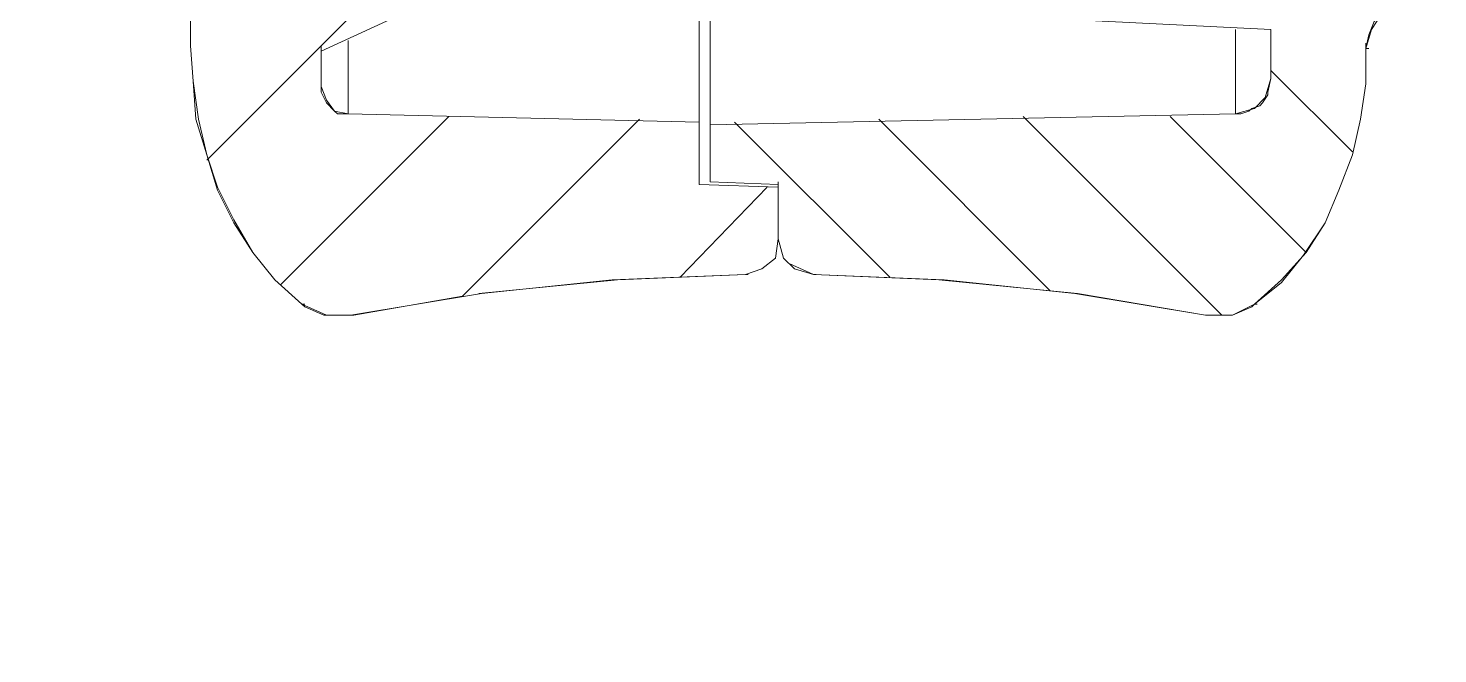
# Model space of a CAD drawing. Header units: centimetres. Extents: x -22.4 to 6.2, y -30.9 to -11.
# Drawn here: x -13.995 to -11.802, y -22.18 to -21.206 of the extents above; entities that cross this region are included whole.
import ezdxf

# ---------------------------------------------------------------- set-up
doc = ezdxf.new("R2010")
doc.units = ezdxf.units.CM
doc.header["$MEASUREMENT"] = 0
doc.layers.add('3', color=7, linetype='Continuous')
doc.layers.add('layer 1', color=7, linetype='Continuous')

msp = doc.modelspace()

# ---------------------------------------------------------------- linework, layer by layer
at = {"layer": '3', "color": 2, "lineweight": 9}
for points in [[(-13.71742, -21.41167), (-13.71742, -21.41167), (-13.20095, -20.89521), (-13.20095, -20.89521)], [(-12.06219, -21.27197), (-12.06219, -21.27197), (-11.93519, -21.39897), (-11.93519, -21.39897)], [(-13.60312, -21.60641), (-13.60312, -21.60641), (-13.34065, -21.34394), (-13.34065, -21.34394)], [(-13.31949, -21.62334), (-13.31949, -21.62334), (-13.04432, -21.34817), (-13.04432, -21.34817)], [(-12.89615, -21.35241), (-12.89615, -21.35241), (-12.65485, -21.59371), (-12.65485, -21.59371)], [(-12.67179, -21.34817), (-12.67179, -21.34817), (-12.40509, -21.61487), (-12.40509, -21.61487)], [(-12.44742, -21.34394), (-12.44742, -21.34394), (-12.13839, -21.65297), (-12.13839, -21.65297)], [(-12.21882, -21.34394), (-12.21882, -21.34394), (-12.00715, -21.55561), (-12.00715, -21.55561)], [(-12.98082, -21.59371), (-12.98082, -21.59371), (-12.84535, -21.45401), (-12.84535, -21.45401)]]:
    msp.add_open_spline(points, degree=3, dxfattribs=at)
at = {"layer": 'layer 1', "lineweight": 9}
for points, knots in [([(-21.92211, -30.90598), (-21.92211, -30.90598), (6.24226, -30.90598), (6.24226, -30.90598), (6.24226, -30.90598), (6.24226, -30.90598), (6.24226, -11.33528), (6.24226, -11.33528), (6.24226, -11.33528), (6.24226, -11.33528), (-21.92211, -11.33528), (-21.92211, -11.33528), (-21.92211, -11.33528), (-21.92211, -11.33528), (-21.92211, -30.90598), (-21.92211, -30.90598)], [0, 0, 0, 0, 0.2, 0.2, 0.2, 0.2, 0.4, 0.4, 0.4, 0.4, 0.6, 0.6, 0.6, 0.6, 1, 1, 1, 1]), ([(-13.74282, -12.91961), (-13.74282, -12.91961), (-13.74282, -21.23387), (-13.74282, -21.23387), (-13.74282, -21.23387), (-13.74282, -21.23387), (-13.74282, -20.26444), (-13.74282, -20.26444)], [0, 0, 0, 0, 0.3333333, 0.3333333, 0.3333333, 0.3333333, 1, 1, 1, 1]), ([(-13.53962, -21.29737), (-13.53962, -21.29737), (-13.53962, -21.24234), (-13.53962, -21.24234), (-13.53962, -21.24234), (-13.53962, -21.24234), (-13.10782, -21.04337), (-13.10782, -21.04337), (-13.10782, -21.04337), (-13.10782, -21.04337), (-13.10782, -21.03914), (-13.10782, -21.03914), (-13.10782, -21.03914), (-13.10782, -21.03914), (-12.77762, -21.03491), (-12.77762, -21.03491), (-12.77762, -21.03491), (-12.77762, -21.03491), (-12.77762, -20.89944), (-12.77762, -20.89944), (-12.77762, -20.89944), (-12.77762, -20.89944), (-13.59042, -20.89521), (-13.59042, -20.89521), (-13.59042, -20.89521), (-13.59042, -20.89521), (-13.59042, -20.69201), (-13.59042, -20.69201), (-13.59042, -20.69201), (-13.59042, -20.69201), (-12.77762, -20.68354), (-12.77762, -20.68354), (-12.77762, -20.68354), (-12.77762, -20.68354), (-12.77762, -20.55231), (-12.77762, -20.55231), (-12.77762, -20.55231), (-12.77762, -20.55231), (-13.10782, -20.54807), (-13.10782, -20.54807), (-13.10782, -20.54807), (-13.10782, -20.54807), (-13.10782, -20.54384), (-13.10782, -20.54384), (-13.10782, -20.54384), (-13.10782, -20.54384), (-13.43802, -20.38721), (-13.43802, -20.38721), (-13.43802, -20.38721), (-13.43802, -20.38721), (-13.42955, -20.32794), (-13.42955, -20.32794), (-13.42955, -20.32794), (-13.42955, -20.32794), (-13.42532, -20.26444), (-13.42532, -20.26444), (-13.42532, -20.26444), (-13.42532, -20.26444), (-13.42532, -19.54901), (-13.42532, -19.54901), (-13.42532, -19.54901), (-13.42532, -19.54901), (-13.73435, -19.54901), (-13.73435, -19.54901), (-13.73435, -19.54901), (-13.73435, -19.54901), (-13.73435, -20.26444), (-13.73435, -20.26444), (-13.73435, -20.26444), (-13.73435, -20.26444), (-13.74282, -20.47187), (-13.74282, -20.47187), (-13.74282, -20.47187), (-13.74282, -20.47187), (-13.74282, -21.23387), (-13.74282, -21.23387), (-13.74282, -21.23387), (-13.74282, -21.23387), (-13.73859, -21.28891), (-13.73859, -21.28891), (-13.73859, -21.28891), (-13.73859, -21.28891), (-13.73012, -21.34817), (-13.73012, -21.34817), (-13.73012, -21.34817), (-13.73012, -21.34817), (-13.71742, -21.40321), (-13.71742, -21.40321), (-13.71742, -21.40321), (-13.71742, -21.40321), (-13.70049, -21.45401), (-13.70049, -21.45401), (-13.70049, -21.45401), (-13.70049, -21.45401), (-13.67509, -21.50481), (-13.67509, -21.50481), (-13.67509, -21.50481), (-13.67509, -21.50481), (-13.64545, -21.55561), (-13.64545, -21.55561), (-13.64545, -21.55561), (-13.64545, -21.55561), (-13.61159, -21.59794), (-13.61159, -21.59794), (-13.61159, -21.59794), (-13.61159, -21.59794), (-13.56925, -21.63604), (-13.56925, -21.63604), (-13.56925, -21.63604), (-13.56925, -21.63604), (-13.53115, -21.65297), (-13.53115, -21.65297), (-13.53115, -21.65297), (-13.53115, -21.65297), (-13.49305, -21.65297), (-13.49305, -21.65297)], [0, 0, 0, 0, 0.0333333, 0.0333333, 0.0333333, 0.0333333, 0.0666667, 0.0666667, 0.0666667, 0.0666667, 0.1, 0.1, 0.1, 0.1, 0.1333333, 0.1333333, 0.1333333, 0.1333333, 0.1666667, 0.1666667, 0.1666667, 0.1666667, 0.2, 0.2, 0.2, 0.2, 0.2333333, 0.2333333, 0.2333333, 0.2333333, 0.2666667, 0.2666667, 0.2666667, 0.2666667, 0.3, 0.3, 0.3, 0.3, 0.3333333, 0.3333333, 0.3333333, 0.3333333, 0.3666667, 0.3666667, 0.3666667, 0.3666667, 0.4, 0.4, 0.4, 0.4, 0.4333333, 0.4333333, 0.4333333, 0.4333333, 0.4666667, 0.4666667, 0.4666667, 0.4666667, 0.5, 0.5, 0.5, 0.5, 0.5333333, 0.5333333, 0.5333333, 0.5333333, 0.5666667, 0.5666667, 0.5666667, 0.5666667, 0.6, 0.6, 0.6, 0.6, 0.6333333, 0.6333333, 0.6333333, 0.6333333, 0.6666667, 0.6666667, 0.6666667, 0.6666667, 0.7, 0.7, 0.7, 0.7, 0.7333333, 0.7333333, 0.7333333, 0.7333333, 0.7666667, 0.7666667, 0.7666667, 0.7666667, 0.8, 0.8, 0.8, 0.8, 0.8333333, 0.8333333, 0.8333333, 0.8333333, 0.8666667, 0.8666667, 0.8666667, 0.8666667, 0.9, 0.9, 0.9, 0.9, 0.9333333, 0.9333333, 0.9333333, 0.9333333, 1, 1, 1, 1]), ([(-12.16379, -21.65297), (-12.16379, -21.65297), (-12.12145, -21.65297), (-12.12145, -21.65297), (-12.12145, -21.65297), (-12.12145, -21.65297), (-12.08759, -21.63604), (-12.08759, -21.63604), (-12.08759, -21.63604), (-12.08759, -21.63604), (-12.04525, -21.59794), (-12.04525, -21.59794), (-12.04525, -21.59794), (-12.04525, -21.59794), (-12.00715, -21.55561), (-12.00715, -21.55561), (-12.00715, -21.55561), (-12.00715, -21.55561), (-11.97752, -21.50904), (-11.97752, -21.50904), (-11.97752, -21.50904), (-11.97752, -21.50904), (-11.95635, -21.45824), (-11.95635, -21.45824), (-11.95635, -21.45824), (-11.95635, -21.45824), (-11.93519, -21.40321), (-11.93519, -21.40321), (-11.93519, -21.40321), (-11.93519, -21.40321), (-11.92249, -21.34817), (-11.92249, -21.34817), (-11.92249, -21.34817), (-11.92249, -21.34817), (-11.91402, -21.29314), (-11.91402, -21.29314), (-11.91402, -21.29314), (-11.91402, -21.29314), (-11.91402, -21.23811), (-11.91402, -21.23811), (-11.91402, -21.23811), (-11.91402, -21.23811), (-11.90979, -21.21694), (-11.90979, -21.21694), (-11.90979, -21.21694), (-11.90979, -21.21694), (-11.90132, -21.19577), (-11.90132, -21.19577), (-11.90132, -21.19577), (-11.90132, -21.19577), (-11.88439, -21.17884), (-11.88439, -21.17884), (-11.88439, -21.17884), (-11.88439, -21.17884), (-11.86745, -21.16614), (-11.86745, -21.16614), (-11.86745, -21.16614), (-11.86745, -21.16614), (-11.85052, -21.15344), (-11.85052, -21.15344), (-11.85052, -21.15344), (-11.85052, -21.15344), (-11.84629, -21.13651), (-11.84629, -21.13651), (-11.84629, -21.13651), (-11.84629, -21.13651), (-11.84629, -21.12381), (-11.84629, -21.12381)], [0, 0, 0, 0, 0.0555556, 0.0555556, 0.0555556, 0.0555556, 0.1111111, 0.1111111, 0.1111111, 0.1111111, 0.1666667, 0.1666667, 0.1666667, 0.1666667, 0.2222222, 0.2222222, 0.2222222, 0.2222222, 0.2777778, 0.2777778, 0.2777778, 0.2777778, 0.3333333, 0.3333333, 0.3333333, 0.3333333, 0.3888889, 0.3888889, 0.3888889, 0.3888889, 0.4444444, 0.4444444, 0.4444444, 0.4444444, 0.5, 0.5, 0.5, 0.5, 0.5555556, 0.5555556, 0.5555556, 0.5555556, 0.6111111, 0.6111111, 0.6111111, 0.6111111, 0.6666667, 0.6666667, 0.6666667, 0.6666667, 0.7222222, 0.7222222, 0.7222222, 0.7222222, 0.7777778, 0.7777778, 0.7777778, 0.7777778, 0.8333333, 0.8333333, 0.8333333, 0.8333333, 0.8888889, 0.8888889, 0.8888889, 0.8888889, 1, 1, 1, 1]), ([(-12.82842, -21.17037), (-12.82842, -21.17037), (-12.06219, -21.20847), (-12.06219, -21.20847), (-12.06219, -21.20847), (-12.06219, -21.20847), (-12.06219, -21.28467), (-12.06219, -21.28467)], [0, 0, 0, 0, 0.3333333, 0.3333333, 0.3333333, 0.3333333, 1, 1, 1, 1]), ([(-11.86745, -21.16614), (-11.86745, -21.16614), (-11.88862, -21.18307), (-11.88862, -21.18307), (-11.88862, -21.18307), (-11.88862, -21.18307), (-11.90555, -21.20847), (-11.90555, -21.20847), (-11.90555, -21.20847), (-11.90555, -21.20847), (-11.91402, -21.23811), (-11.91402, -21.23811)], [0, 0, 0, 0, 0.25, 0.25, 0.25, 0.25, 0.5, 0.5, 0.5, 0.5, 1, 1, 1, 1]), ([(-13.74282, -21.23387), (-13.74282, -21.23387), (-13.73859, -21.28891), (-13.73859, -21.28891), (-13.73859, -21.28891), (-13.73859, -21.28891), (-13.73435, -21.34817), (-13.73435, -21.34817), (-13.73435, -21.34817), (-13.73435, -21.34817), (-13.71742, -21.40321), (-13.71742, -21.40321), (-13.71742, -21.40321), (-13.71742, -21.40321), (-13.70049, -21.45824), (-13.70049, -21.45824), (-13.70049, -21.45824), (-13.70049, -21.45824), (-13.67509, -21.50904), (-13.67509, -21.50904), (-13.67509, -21.50904), (-13.67509, -21.50904), (-13.64545, -21.55561), (-13.64545, -21.55561), (-13.64545, -21.55561), (-13.64545, -21.55561), (-13.61159, -21.59794), (-13.61159, -21.59794), (-13.61159, -21.59794), (-13.61159, -21.59794), (-13.56925, -21.63604), (-13.56925, -21.63604)], [0, 0, 0, 0, 0.1111111, 0.1111111, 0.1111111, 0.1111111, 0.2222222, 0.2222222, 0.2222222, 0.2222222, 0.3333333, 0.3333333, 0.3333333, 0.3333333, 0.4444444, 0.4444444, 0.4444444, 0.4444444, 0.5555556, 0.5555556, 0.5555556, 0.5555556, 0.6666667, 0.6666667, 0.6666667, 0.6666667, 0.7777778, 0.7777778, 0.7777778, 0.7777778, 1, 1, 1, 1]), ([(-12.08759, -21.63604), (-12.08759, -21.63604), (-12.04525, -21.60217), (-12.04525, -21.60217), (-12.04525, -21.60217), (-12.04525, -21.60217), (-12.01139, -21.55984), (-12.01139, -21.55984), (-12.01139, -21.55984), (-12.01139, -21.55984), (-11.97752, -21.50904), (-11.97752, -21.50904), (-11.97752, -21.50904), (-11.97752, -21.50904), (-11.95635, -21.45824), (-11.95635, -21.45824), (-11.95635, -21.45824), (-11.95635, -21.45824), (-11.93519, -21.40321), (-11.93519, -21.40321), (-11.93519, -21.40321), (-11.93519, -21.40321), (-11.92249, -21.34817), (-11.92249, -21.34817), (-11.92249, -21.34817), (-11.92249, -21.34817), (-11.91402, -21.29314), (-11.91402, -21.29314), (-11.91402, -21.29314), (-11.91402, -21.29314), (-11.91402, -21.23811), (-11.91402, -21.23811)], [0, 0, 0, 0, 0.1111111, 0.1111111, 0.1111111, 0.1111111, 0.2222222, 0.2222222, 0.2222222, 0.2222222, 0.3333333, 0.3333333, 0.3333333, 0.3333333, 0.4444444, 0.4444444, 0.4444444, 0.4444444, 0.5555556, 0.5555556, 0.5555556, 0.5555556, 0.6666667, 0.6666667, 0.6666667, 0.6666667, 0.7777778, 0.7777778, 0.7777778, 0.7777778, 1, 1, 1, 1]), ([(-12.10875, -21.33971), (-12.10875, -21.33971), (-12.11722, -21.33971), (-12.11722, -21.33971), (-12.11722, -21.33971), (-12.11722, -21.33971), (-12.08759, -21.33124), (-12.08759, -21.33124), (-12.08759, -21.33124), (-12.08759, -21.33124), (-12.07065, -21.31431), (-12.07065, -21.31431), (-12.07065, -21.31431), (-12.07065, -21.31431), (-12.06219, -21.28467), (-12.06219, -21.28467)], [0, 0, 0, 0, 0.2, 0.2, 0.2, 0.2, 0.4, 0.4, 0.4, 0.4, 0.6, 0.6, 0.6, 0.6, 1, 1, 1, 1]), ([(-12.11722, -21.33971), (-12.11722, -21.33971), (-12.08759, -21.33124), (-12.08759, -21.33124), (-12.08759, -21.33124), (-12.08759, -21.33124), (-12.07065, -21.31431), (-12.07065, -21.31431), (-12.07065, -21.31431), (-12.07065, -21.31431), (-12.06219, -21.28467), (-12.06219, -21.28467)], [0, 0, 0, 0, 0.25, 0.25, 0.25, 0.25, 0.5, 0.5, 0.5, 0.5, 1, 1, 1, 1]), ([(-13.53962, -21.30584), (-13.53962, -21.30584), (-13.53962, -21.29737), (-13.53962, -21.29737), (-13.53962, -21.29737), (-13.53962, -21.29737), (-13.53115, -21.31854), (-13.53115, -21.31854), (-13.53115, -21.31854), (-13.53115, -21.31854), (-13.51845, -21.33547), (-13.51845, -21.33547), (-13.51845, -21.33547), (-13.51845, -21.33547), (-13.49729, -21.33971), (-13.49729, -21.33971)], [0, 0, 0, 0, 0.2, 0.2, 0.2, 0.2, 0.4, 0.4, 0.4, 0.4, 0.6, 0.6, 0.6, 0.6, 1, 1, 1, 1]), ([(-13.53962, -21.29737), (-13.53962, -21.29737), (-13.53115, -21.31854), (-13.53115, -21.31854), (-13.53115, -21.31854), (-13.53115, -21.31854), (-13.51845, -21.33547), (-13.51845, -21.33547), (-13.51845, -21.33547), (-13.51845, -21.33547), (-13.49729, -21.33971), (-13.49729, -21.33971)], [0, 0, 0, 0, 0.25, 0.25, 0.25, 0.25, 0.5, 0.5, 0.5, 0.5, 1, 1, 1, 1]), ([(-12.82842, -21.45401), (-12.82842, -21.45401), (-12.95119, -21.44977), (-12.95119, -21.44977), (-12.95119, -21.44977), (-12.95119, -21.44977), (-12.95119, -21.35241), (-12.95119, -21.35241), (-12.95119, -21.35241), (-12.95119, -21.35241), (-13.49729, -21.33971), (-13.49729, -21.33971)], [0, 0, 0, 0, 0.25, 0.25, 0.25, 0.25, 0.5, 0.5, 0.5, 0.5, 1, 1, 1, 1]), ([(-12.11722, -21.33971), (-12.11722, -21.33971), (-12.93425, -21.35664), (-12.93425, -21.35664), (-12.93425, -21.35664), (-12.93425, -21.35664), (-12.93425, -21.44554), (-12.93425, -21.44554), (-12.93425, -21.44554), (-12.93425, -21.44554), (-12.82842, -21.44977), (-12.82842, -21.44977), (-12.82842, -21.44977), (-12.82842, -21.44977), (-12.82842, -21.53444), (-12.82842, -21.53444), (-12.82842, -21.53444), (-12.82842, -21.53444), (-12.81995, -21.56407), (-12.81995, -21.56407), (-12.81995, -21.56407), (-12.81995, -21.56407), (-12.80302, -21.58101), (-12.80302, -21.58101), (-12.80302, -21.58101), (-12.80302, -21.58101), (-12.77339, -21.58947), (-12.77339, -21.58947)], [0, 0, 0, 0, 0.125, 0.125, 0.125, 0.125, 0.25, 0.25, 0.25, 0.25, 0.375, 0.375, 0.375, 0.375, 0.5, 0.5, 0.5, 0.5, 0.625, 0.625, 0.625, 0.625, 0.75, 0.75, 0.75, 0.75, 1, 1, 1, 1]), ([(-12.93425, -21.44554), (-12.93425, -21.44554), (-12.82842, -21.44977), (-12.82842, -21.44977), (-12.82842, -21.44977), (-12.82842, -21.44977), (-12.93425, -21.44554), (-12.93425, -21.44554)], [0, 0, 0, 0, 0.3333333, 0.3333333, 0.3333333, 0.3333333, 1, 1, 1, 1]), ([(-12.87922, -21.58947), (-12.87922, -21.58947), (-12.85382, -21.58101), (-12.85382, -21.58101), (-12.85382, -21.58101), (-12.85382, -21.58101), (-12.83265, -21.56407), (-12.83265, -21.56407), (-12.83265, -21.56407), (-12.83265, -21.56407), (-12.82842, -21.53444), (-12.82842, -21.53444), (-12.82842, -21.53444), (-12.82842, -21.53444), (-12.82842, -21.45401), (-12.82842, -21.45401)], [0, 0, 0, 0, 0.2, 0.2, 0.2, 0.2, 0.4, 0.4, 0.4, 0.4, 0.6, 0.6, 0.6, 0.6, 1, 1, 1, 1]), ([(-12.87922, -21.58947), (-12.87922, -21.58947), (-12.85382, -21.58101), (-12.85382, -21.58101), (-12.85382, -21.58101), (-12.85382, -21.58101), (-12.83265, -21.56407), (-12.83265, -21.56407), (-12.83265, -21.56407), (-12.83265, -21.56407), (-12.82842, -21.53444), (-12.82842, -21.53444), (-12.82842, -21.53444), (-12.82842, -21.53444), (-12.81995, -21.56407), (-12.81995, -21.56407), (-12.81995, -21.56407), (-12.81995, -21.56407), (-12.80302, -21.58101), (-12.80302, -21.58101), (-12.80302, -21.58101), (-12.80302, -21.58101), (-12.77339, -21.58947), (-12.77339, -21.58947)], [0, 0, 0, 0, 0.1428571, 0.1428571, 0.1428571, 0.1428571, 0.2857143, 0.2857143, 0.2857143, 0.2857143, 0.4285714, 0.4285714, 0.4285714, 0.4285714, 0.5714286, 0.5714286, 0.5714286, 0.5714286, 0.7142857, 0.7142857, 0.7142857, 0.7142857, 1, 1, 1, 1]), ([(-12.87922, -21.58947), (-12.87922, -21.58947), (-12.85382, -21.58101), (-12.85382, -21.58101), (-12.85382, -21.58101), (-12.85382, -21.58101), (-12.83265, -21.56407), (-12.83265, -21.56407), (-12.83265, -21.56407), (-12.83265, -21.56407), (-12.82842, -21.53444), (-12.82842, -21.53444)], [0, 0, 0, 0, 0.25, 0.25, 0.25, 0.25, 0.5, 0.5, 0.5, 0.5, 1, 1, 1, 1]), ([(-12.87922, -21.58947), (-12.87922, -21.58947), (-13.08665, -21.59794), (-13.08665, -21.59794), (-13.08665, -21.59794), (-13.08665, -21.59794), (-13.28985, -21.61911), (-13.28985, -21.61911), (-13.28985, -21.61911), (-13.28985, -21.61911), (-13.49305, -21.65297), (-13.49305, -21.65297)], [0, 0, 0, 0, 0.25, 0.25, 0.25, 0.25, 0.5, 0.5, 0.5, 0.5, 1, 1, 1, 1]), ([(-12.87922, -21.58947), (-12.87922, -21.58947), (-13.08665, -21.59794), (-13.08665, -21.59794), (-13.08665, -21.59794), (-13.08665, -21.59794), (-13.28985, -21.61911), (-13.28985, -21.61911), (-13.28985, -21.61911), (-13.28985, -21.61911), (-13.49305, -21.65297), (-13.49305, -21.65297)], [0, 0, 0, 0, 0.25, 0.25, 0.25, 0.25, 0.5, 0.5, 0.5, 0.5, 1, 1, 1, 1]), ([(-12.87922, -21.58947), (-12.87922, -21.58947), (-13.07819, -21.59794), (-13.07819, -21.59794), (-13.07819, -21.59794), (-13.07819, -21.59794), (-13.29409, -21.61911), (-13.29409, -21.61911)], [0, 0, 0, 0, 0.3333333, 0.3333333, 0.3333333, 0.3333333, 1, 1, 1, 1]), ([(-12.16379, -21.65297), (-12.16379, -21.65297), (-12.36699, -21.61911), (-12.36699, -21.61911), (-12.36699, -21.61911), (-12.36699, -21.61911), (-12.57019, -21.59794), (-12.57019, -21.59794), (-12.57019, -21.59794), (-12.57019, -21.59794), (-12.77339, -21.58947), (-12.77339, -21.58947)], [0, 0, 0, 0, 0.25, 0.25, 0.25, 0.25, 0.5, 0.5, 0.5, 0.5, 1, 1, 1, 1]), ([(-12.36275, -21.61911), (-12.36275, -21.61911), (-12.57865, -21.59794), (-12.57865, -21.59794), (-12.57865, -21.59794), (-12.57865, -21.59794), (-12.77339, -21.58947), (-12.77339, -21.58947)], [0, 0, 0, 0, 0.3333333, 0.3333333, 0.3333333, 0.3333333, 1, 1, 1, 1]), ([(-12.16379, -21.65297), (-12.16379, -21.65297), (-12.36699, -21.61911), (-12.36699, -21.61911), (-12.36699, -21.61911), (-12.36699, -21.61911), (-12.57019, -21.59794), (-12.57019, -21.59794), (-12.57019, -21.59794), (-12.57019, -21.59794), (-12.77339, -21.58947), (-12.77339, -21.58947)], [0, 0, 0, 0, 0.25, 0.25, 0.25, 0.25, 0.5, 0.5, 0.5, 0.5, 1, 1, 1, 1]), ([(-12.36275, -21.61911), (-12.36275, -21.61911), (-12.16379, -21.65297), (-12.16379, -21.65297), (-12.16379, -21.65297), (-12.16379, -21.65297), (-12.15532, -21.65297), (-12.15532, -21.65297)], [0, 0, 0, 0, 0.3333333, 0.3333333, 0.3333333, 0.3333333, 1, 1, 1, 1]), ([(-13.56925, -21.63604), (-13.56925, -21.63604), (-13.53115, -21.65297), (-13.53115, -21.65297), (-13.53115, -21.65297), (-13.53115, -21.65297), (-13.49305, -21.65297), (-13.49305, -21.65297)], [0, 0, 0, 0, 0.3333333, 0.3333333, 0.3333333, 0.3333333, 1, 1, 1, 1]), ([(-13.56925, -21.63604), (-13.56925, -21.63604), (-13.53115, -21.65297), (-13.53115, -21.65297), (-13.53115, -21.65297), (-13.53115, -21.65297), (-13.49305, -21.65297), (-13.49305, -21.65297)], [0, 0, 0, 0, 0.3333333, 0.3333333, 0.3333333, 0.3333333, 1, 1, 1, 1]), ([(-12.16379, -21.65297), (-12.16379, -21.65297), (-12.12145, -21.65297), (-12.12145, -21.65297), (-12.12145, -21.65297), (-12.12145, -21.65297), (-12.08759, -21.63604), (-12.08759, -21.63604)], [0, 0, 0, 0, 0.3333333, 0.3333333, 0.3333333, 0.3333333, 1, 1, 1, 1]), ([(-12.16379, -21.65297), (-12.16379, -21.65297), (-12.12145, -21.65297), (-12.12145, -21.65297), (-12.12145, -21.65297), (-12.12145, -21.65297), (-12.08759, -21.63604), (-12.08759, -21.63604)], [0, 0, 0, 0, 0.3333333, 0.3333333, 0.3333333, 0.3333333, 1, 1, 1, 1]), ([(-12.12145, -21.65297), (-12.12145, -21.65297), (-12.09182, -21.64027), (-12.09182, -21.64027), (-12.09182, -21.64027), (-12.09182, -21.64027), (-12.08759, -21.63604), (-12.08759, -21.63604)], [0, 0, 0, 0, 0.3333333, 0.3333333, 0.3333333, 0.3333333, 1, 1, 1, 1]), ([(-13.53539, -21.65297), (-13.53539, -21.65297), (-13.50152, -21.65297), (-13.50152, -21.65297), (-13.50152, -21.65297), (-13.50152, -21.65297), (-13.48882, -21.65297), (-13.48882, -21.65297)], [0, 0, 0, 0, 0.3333333, 0.3333333, 0.3333333, 0.3333333, 1, 1, 1, 1])]:
    msp.add_open_spline(points, degree=3, knots=knots, dxfattribs=at)
for points in [[(-13.53962, -21.24234), (-13.53962, -21.24234), (-13.10782, -21.04337), (-13.10782, -21.04337)], [(-12.95119, -21.44977), (-12.95119, -21.44977), (-12.95119, -21.03491), (-12.95119, -21.03491)], [(-12.93425, -21.44554), (-12.93425, -21.44554), (-12.93425, -21.03491), (-12.93425, -21.03491)], [(-12.06219, -21.20847), (-12.06219, -21.20847), (-12.82842, -21.17037), (-12.82842, -21.17037)], [(-13.49729, -21.33971), (-13.49729, -21.33971), (-13.49729, -21.22541), (-13.49729, -21.22541)], [(-12.11722, -21.20847), (-12.11722, -21.20847), (-12.11722, -21.33971), (-12.11722, -21.33971)], [(-12.06219, -21.20847), (-12.06219, -21.20847), (-12.06219, -21.28467), (-12.06219, -21.28467)], [(-13.53962, -21.29737), (-13.53962, -21.29737), (-13.53962, -21.23387), (-13.53962, -21.23387)], [(-11.91402, -21.23811), (-11.91402, -21.23811), (-11.91402, -21.22964), (-11.91402, -21.22964)], [(-11.91402, -21.23811), (-11.91402, -21.23811), (-11.90979, -21.23811), (-11.90979, -21.23811)], [(-12.06642, -21.30584), (-12.06642, -21.30584), (-12.06219, -21.28467), (-12.06219, -21.28467)], [(-13.53962, -21.30584), (-13.53962, -21.30584), (-13.53539, -21.31431), (-13.53539, -21.31431)], [(-13.53539, -21.31431), (-13.53539, -21.31431), (-13.53115, -21.32277), (-13.53115, -21.32277)], [(-12.07489, -21.32277), (-12.07489, -21.32277), (-12.06642, -21.31007), (-12.06642, -21.31007)], [(-12.06642, -21.31007), (-12.06642, -21.31007), (-12.06642, -21.30584), (-12.06642, -21.30584)], [(-13.53115, -21.32277), (-13.53115, -21.32277), (-13.51845, -21.33547), (-13.51845, -21.33547)], [(-13.51845, -21.33547), (-13.51845, -21.33547), (-13.51422, -21.33971), (-13.51422, -21.33971)], [(-12.10875, -21.33971), (-12.10875, -21.33971), (-12.09605, -21.33547), (-12.09605, -21.33547)], [(-12.09605, -21.33547), (-12.09605, -21.33547), (-12.09182, -21.33124), (-12.09182, -21.33124)], [(-12.09182, -21.33124), (-12.09182, -21.33124), (-12.07912, -21.32701), (-12.07912, -21.32701)], [(-12.07912, -21.32701), (-12.07912, -21.32701), (-12.07489, -21.32277), (-12.07489, -21.32277)], [(-13.51422, -21.33971), (-13.51422, -21.33971), (-13.50152, -21.33971), (-13.50152, -21.33971)], [(-13.50152, -21.33971), (-13.50152, -21.33971), (-13.49729, -21.33971), (-13.49729, -21.33971)], [(-12.95119, -21.35241), (-12.95119, -21.35241), (-13.49729, -21.33971), (-13.49729, -21.33971)], [(-12.11722, -21.33971), (-12.11722, -21.33971), (-12.93425, -21.35664), (-12.93425, -21.35664)], [(-12.82842, -21.53444), (-12.82842, -21.53444), (-12.82842, -21.44554), (-12.82842, -21.44554)], [(-12.82842, -21.45401), (-12.82842, -21.45401), (-12.95119, -21.44977), (-12.95119, -21.44977)], [(-12.81149, -21.57254), (-12.81149, -21.57254), (-12.77339, -21.58947), (-12.77339, -21.58947)], [(-12.87922, -21.58947), (-12.87922, -21.58947), (-12.87499, -21.58947), (-12.87499, -21.58947)], [(-12.77339, -21.58947), (-12.77339, -21.58947), (-12.76915, -21.58947), (-12.76915, -21.58947)], [(-13.56925, -21.63604), (-13.56925, -21.63604), (-13.56502, -21.63604), (-13.56502, -21.63604)], [(-13.56925, -21.63604), (-13.56925, -21.63604), (-13.56502, -21.63604), (-13.56502, -21.63604)], [(-13.56925, -21.63604), (-13.56925, -21.63604), (-13.56502, -21.64027), (-13.56502, -21.64027)], [(-13.56502, -21.64027), (-13.56502, -21.64027), (-13.53539, -21.65297), (-13.53539, -21.65297)], [(-13.48882, -21.65297), (-13.48882, -21.65297), (-13.31949, -21.62334), (-13.31949, -21.62334)], [(-12.08759, -21.63604), (-12.08759, -21.63604), (-12.08335, -21.63604), (-12.08335, -21.63604)], [(-12.08759, -21.63604), (-12.08759, -21.63604), (-12.08335, -21.63604), (-12.08335, -21.63604)], [(-12.08759, -21.63604), (-12.08759, -21.63604), (-12.08335, -21.63604), (-12.08335, -21.63604)], [(-13.48882, -21.65297), (-13.48882, -21.65297), (-13.49305, -21.65297), (-13.49305, -21.65297)], [(-13.49305, -21.65297), (-13.49305, -21.65297), (-13.48882, -21.65297), (-13.48882, -21.65297)], [(-12.16379, -21.65297), (-12.16379, -21.65297), (-12.15955, -21.65297), (-12.15955, -21.65297)], [(-12.16379, -21.65297), (-12.16379, -21.65297), (-12.15955, -21.65297), (-12.15955, -21.65297)], [(-12.15532, -21.65297), (-12.15532, -21.65297), (-12.12145, -21.65297), (-12.12145, -21.65297)]]:
    msp.add_open_spline(points, degree=3, dxfattribs=at)

doc.saveas('drawing.dxf')
